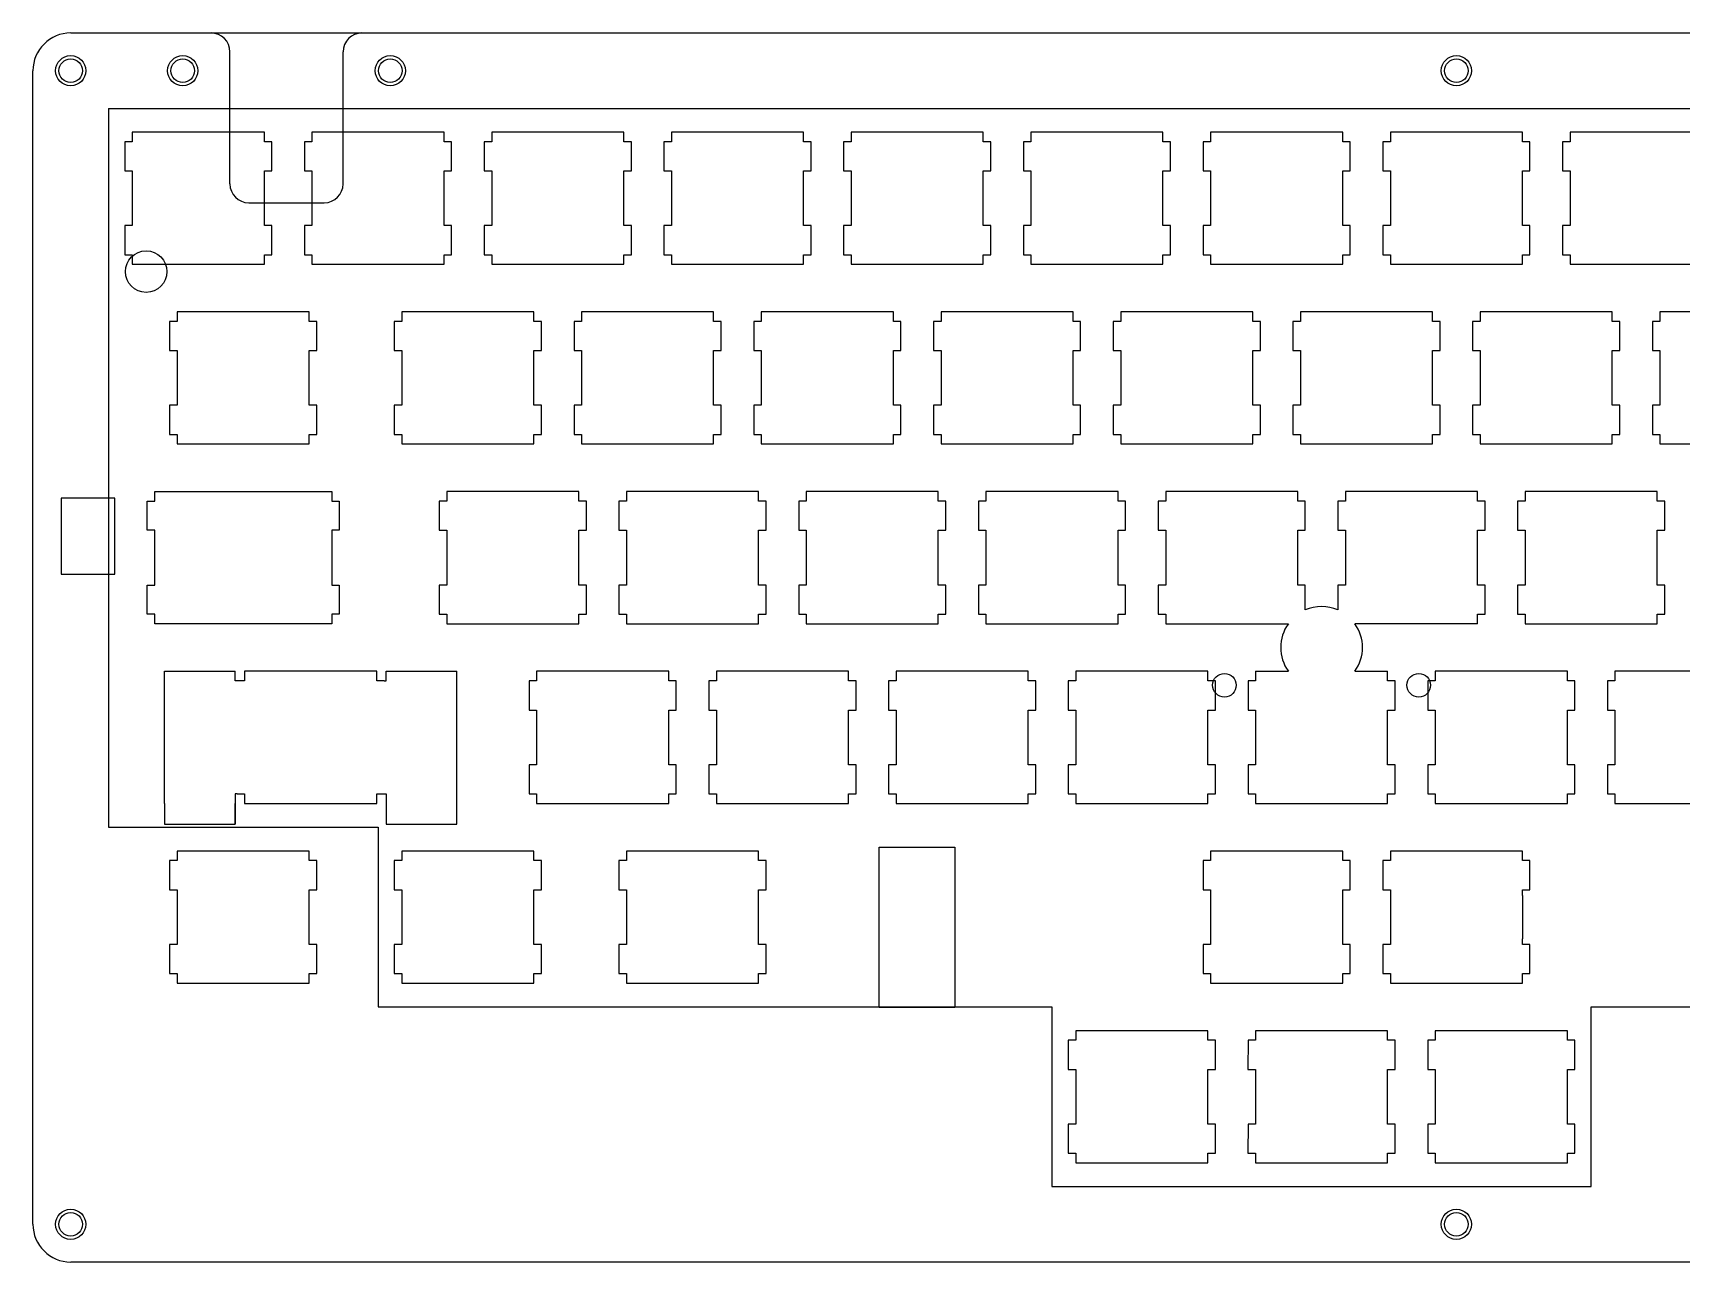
# Model space of a CAD drawing. Header units: millimetres. Extents: x 0 to 350, y 0 to 130.
# Drawn here: x 0 to 174.7, y 0 to 130.3 of the extents above; entities that cross this region are included whole.
import ezdxf

# ---------------------------------------------------------------- set-up
doc = ezdxf.new("R2010")
doc.units = ezdxf.units.MM
for name, color, linetype, lineweight, true_color in [('BOLT_HOLES', 7, 'Continuous', 25, 0xffffff), ('BOLT_HOLES__OPEN_LAYER', 7, 'Continuous', 25, 0xffffff), ('BORDER', 7, 'Continuous', 25, 0xffffff), ('BOTTOM_LAYER__USBCUTOUT', 7, 'Continuous', 25, 0xffffff), ('BOTTOM_LAYER_FEET', 7, 'Continuous', 25, 0xffffff), ('BOTTOM_LAYER_TP_HOLES', 7, 'Continuous', 25, 0xffffff), ('CAPSLOCK_LED', 6, 'Continuous', 25, 0xff00ff), ('CLOSED', 7, 'Continuous', 25, 0xffffff), ('HOLES', 7, 'Continuous', 25, 0xffffff), ('HOLES__OPEN_LAYER', 7, 'Continuous', 25, 0xffffff), ('MOUSE_BUTTONS__1U', 5, 'Continuous', 25, 0x0000ff), ('SWITCH__BASE', 5, 'Continuous', 25, 0x0000ff), ('SWITCH__BOTTOM_ROW__6U__PCB', 5, 'Continuous', 25, 0x0000ff), ('SWITCH__LSHIFT__ANSI__PCB', 5, 'Continuous', 25, 0x0000ff), ('TOP_PLATE__BASE', 1, 'Continuous', 25, 0xff0000), ('TOP_PLATE__HHKB 6U', 1, 'Continuous', 25, 0xff0000), ('TOP_PLATE__MB__1U', 1, 'Continuous', 25, 0xff0000), ('USB_CUTOUT', 7, 'Continuous', 25, 0xffffff)]:
    doc.layers.add(name, color=color, linetype=linetype, lineweight=lineweight, true_color=true_color)

msp = doc.modelspace()

# ---------------------------------------------------------------- linework, layer by layer
at = {"layer": 'BOLT_HOLES'}
for centre, radius in [((4, 126.302), 1.25), ((15.875, 126.302), 1.6), ((37.875, 126.302), 1.6), ((150.8763, 126.302), 1.25), ((4, 4), 1.25), ((150.8749, 4), 1.25)]:
    msp.add_circle(centre, radius, dxfattribs=at)
at = {"layer": 'BOLT_HOLES__OPEN_LAYER'}
for centre in [(15.875, 126.302), (37.875, 126.302)]:
    msp.add_circle(centre, 1.25, dxfattribs=at)
at = {"layer": 'BORDER'}
for p, q in [((4, 130.302), (18.875, 130.302)), ((34.875, 130.302), (297.7516, 130.302)), ((0, 4), (0, 126.302)), ((297.7516, 0), (4, 0))]:
    msp.add_line(p, q, dxfattribs=at)
for centre, start, end in [((4, 126.302), 90, 180), ((4, 4), 180, 270)]:
    msp.add_arc(centre, 4, start, end, dxfattribs=at)
at = {"layer": 'BOTTOM_LAYER__USBCUTOUT'}
for p, q in [((20.875, 114.302), (20.875, 122.302)), ((32.875, 114.302), (32.875, 122.302)), ((22.875, 112.302), (22.875, 112.302)), ((22.875, 112.302), (30.875, 112.302))]:
    msp.add_line(p, q, dxfattribs=at)
for centre, start, end in [((22.875, 114.302), 180, 270), ((30.875, 114.302), 270, 0)]:
    msp.add_arc(centre, 2, start, end, dxfattribs=at)
at = {"layer": 'BOTTOM_LAYER_FEET'}
msp.add_circle((12, 105), 2.2, dxfattribs=at)
at = {"layer": 'BOTTOM_LAYER_TP_HOLES'}
for centre in [(126.2883, 61.15105), (146.8883, 61.15105)]:
    msp.add_circle(centre, 1.25, dxfattribs=at)
at = {"layer": 'CAPSLOCK_LED'}
msp.add_lwpolyline([(8.67982, 80.98615), (2.98249, 80.98615), (2.98249, 72.91813), (8.67982, 72.91813)], close=True, dxfattribs=at)
at = {"layer": 'CLOSED'}
msp.add_line((18.875, 130.302), (34.875, 130.302), dxfattribs=at)
at = {"layer": 'HOLES'}
for centre in [(4, 126.302), (150.8763, 126.302), (4, 4), (150.8749, 4)]:
    msp.add_circle(centre, 1.6, dxfattribs=at)
at = {"layer": 'HOLES__OPEN_LAYER'}
for centre in [(15.875, 126.302), (37.875, 126.302)]:
    msp.add_circle(centre, 1.6, dxfattribs=at)
at = {"layer": 'MOUSE_BUTTONS__1U'}
for p, q in [((124.5378, 24.5272), (110.53826, 24.5258)), ((110.53826, 24.5258), (110.53826, 23.5267)), ((124.5378, 23.5267), (124.5378, 24.5272)), ((143.5876, 24.5258), (129.5883, 24.5272)), ((129.5883, 24.5258), (129.5883, 23.5267)), ((143.5876, 23.5267), (143.5876, 24.5258)), ((148.6383, 24.5258), (148.6383, 23.5267)), ((162.6383, 24.5258), (148.6383, 24.5258)), ((162.6383, 23.5267), (162.6383, 24.5258)), ((109.7383, 23.5267), (109.73763, 20.4275)), ((110.53826, 23.5267), (109.7383, 23.5267)), ((125.3383, 23.5267), (124.5378, 23.5267)), ((125.3383, 20.4275), (125.3383, 23.5267)), ((128.7883, 23.5267), (128.7876, 20.4275)), ((129.5883, 23.5267), (128.7883, 23.5267)), ((144.3884, 23.5267), (143.5876, 23.5267)), ((144.3883, 20.4275), (144.3884, 23.5267)), ((147.8383, 23.5267), (147.8375, 20.4275)), ((148.6383, 23.5267), (147.8383, 23.5267)), ((163.4384, 23.5267), (162.6383, 23.5267)), ((163.4383, 20.4248), (163.4384, 23.5267)), ((109.73763, 20.4275), (110.53826, 20.4248)), ((110.53826, 20.4248), (110.5383, 14.6287)), ((124.5378, 14.6287), (124.5378, 20.4275)), ((124.5378, 20.4275), (125.3383, 20.4275)), ((128.7876, 20.4275), (129.5883, 20.4275)), ((129.5883, 20.4275), (129.5883, 14.6246)), ((143.5883, 14.6246), (143.5876, 20.4275)), ((143.5876, 20.4275), (144.3883, 20.4275)), ((147.8375, 20.4275), (148.6383, 20.4275)), ((148.6383, 20.4275), (148.6383, 14.6287)), ((162.6383, 14.6287), (162.6383, 20.4248)), ((162.6383, 20.4248), (163.4383, 20.4248)), ((110.5383, 14.6287), (109.7383, 14.6246)), ((109.7383, 14.6246), (109.7383, 11.5268)), ((125.3384, 14.6287), (124.5378, 14.6287)), ((125.3383, 11.5281), (125.3384, 14.6287)), ((128.7883, 14.6246), (128.7876, 11.52814)), ((129.5883, 14.6246), (128.7883, 14.6246)), ((144.3884, 14.62871), (143.5883, 14.6246)), ((144.3883, 11.5268), (144.3884, 14.62871)), ((148.6383, 14.6287), (147.8383, 14.6246)), ((147.8383, 14.6246), (147.8383, 11.5268)), ((163.4384, 14.6287), (162.6383, 14.6287)), ((163.4383, 11.5268), (163.4384, 14.6287)), ((109.7383, 11.5268), (110.53826, 11.5268)), ((110.53826, 11.5268), (110.53826, 10.5291)), ((110.53826, 10.5291), (124.5378, 10.5291)), ((124.5378, 10.5291), (124.5383, 11.5268)), ((124.5383, 11.5268), (125.3383, 11.5281)), ((128.7876, 11.52814), (129.5883, 11.5268)), ((129.5883, 11.5268), (129.5883, 10.5291)), ((129.5883, 10.5291), (143.5883, 10.5263)), ((143.5883, 10.5263), (143.5883, 11.5268)), ((143.5883, 11.5268), (144.3883, 11.5268)), ((147.8383, 11.5268), (148.6383, 11.5281)), ((148.6383, 11.5281), (148.6383, 10.5291)), ((148.6383, 10.5291), (162.6383, 10.52906)), ((162.6383, 10.52906), (162.6383, 11.5268)), ((162.6383, 11.5268), (163.4383, 11.5268))]:
    msp.add_line(p, q, dxfattribs=at)
at = {"layer": 'SWITCH__BASE'}
for p, q in [((10.5259, 119.776), (10.5259, 118.775)), ((24.5254, 119.776), (10.5259, 119.776)), ((24.5254, 118.775), (24.5254, 119.776)), ((29.5759, 119.776), (29.5759, 118.775)), ((43.5754, 119.776), (29.5759, 119.776)), ((43.5754, 118.775), (43.5754, 119.776)), ((48.6258, 119.776), (48.6258, 118.775)), ((62.6254, 119.776), (48.6258, 119.776)), ((62.6254, 118.775), (62.6254, 119.776)), ((67.6758, 119.776), (67.6758, 118.775)), ((81.6754, 119.776), (67.6758, 119.776)), ((81.6754, 118.775), (81.6754, 119.776)), ((86.7258, 119.776), (86.7258, 118.775)), ((100.7253, 119.776), (86.7258, 119.776)), ((100.7253, 118.775), (100.7253, 119.776)), ((105.7743, 119.776), (105.7743, 118.775)), ((119.7753, 119.776), (105.7743, 119.776)), ((119.7753, 118.775), (119.7753, 119.776)), ((124.8253, 119.776), (124.8253, 118.775)), ((138.8253, 119.776), (124.8253, 119.776)), ((138.8253, 118.775), (138.8253, 119.776)), ((143.8753, 119.776), (143.8753, 118.775)), ((157.8753, 119.776), (143.8753, 119.776)), ((157.8753, 118.775), (157.8753, 119.776)), ((162.9253, 119.776), (162.9253, 118.775)), ((176.9253, 119.776), (162.9253, 119.776)), ((10.5259, 118.775), (9.7253, 118.775)), ((9.7253, 118.775), (9.7253, 115.675)), ((25.3247, 118.775), (24.5254, 118.775)), ((25.3247, 115.675), (25.3247, 118.775)), ((29.5759, 118.775), (28.7767, 118.775)), ((28.7767, 118.775), (28.7767, 115.675)), ((44.3762, 118.775), (43.5754, 118.775)), ((44.3762, 115.675), (44.3762, 118.775)), ((48.6258, 118.775), (47.8267, 118.775)), ((47.8267, 118.775), (47.8267, 115.675)), ((63.4262, 118.775), (62.6254, 118.775)), ((63.4262, 115.675), (63.4262, 118.775)), ((67.6758, 118.775), (66.8767, 118.775)), ((66.8767, 118.775), (66.8767, 115.675)), ((82.4762, 118.775), (81.6754, 118.775)), ((82.4762, 115.675), (82.4762, 118.775)), ((86.7258, 118.775), (85.9267, 118.775)), ((85.9267, 118.775), (85.9267, 115.675)), ((101.5243, 118.775), (100.7253, 118.775)), ((101.5243, 115.675), (101.5243, 118.775)), ((105.7743, 118.775), (104.9763, 118.775)), ((104.9763, 118.775), (104.9763, 115.675)), ((120.5743, 118.775), (119.7753, 118.775)), ((120.5743, 115.675), (120.5743, 118.775)), ((124.8253, 118.775), (124.0253, 118.775)), ((124.0253, 118.775), (124.0253, 115.675)), ((139.6263, 118.775), (138.8253, 118.775)), ((139.6263, 115.675), (139.6263, 118.775)), ((143.8753, 118.775), (143.0763, 118.775)), ((143.0763, 118.775), (143.0763, 115.675)), ((158.6763, 118.775), (157.8753, 118.775)), ((158.6763, 115.675), (158.6763, 118.775)), ((162.9253, 118.775), (162.1263, 118.775)), ((162.1263, 118.775), (162.1263, 115.675)), ((9.7253, 115.675), (10.5259, 115.675)), ((10.5259, 115.675), (10.5259, 109.875)), ((24.5254, 109.875), (24.5254, 115.675)), ((24.5254, 115.675), (25.3247, 115.675)), ((28.7767, 115.675), (29.5759, 115.675)), ((29.5759, 115.675), (29.5759, 109.875)), ((43.5754, 109.875), (43.5754, 115.675)), ((43.5754, 115.675), (44.3762, 115.675)), ((47.8267, 115.675), (48.6258, 115.675)), ((48.6258, 115.675), (48.6258, 109.875)), ((62.6254, 109.875), (62.6254, 115.675)), ((62.6254, 115.675), (63.4262, 115.675)), ((66.8767, 115.675), (67.6758, 115.675)), ((67.6758, 115.675), (67.6758, 109.875)), ((81.6754, 109.875), (81.6754, 115.675)), ((81.6754, 115.675), (82.4762, 115.675)), ((85.9267, 115.675), (86.7258, 115.675)), ((86.7258, 115.675), (86.7258, 109.875)), ((100.7253, 109.875), (100.7253, 115.675)), ((100.7253, 115.675), (101.5243, 115.675)), ((104.9763, 115.675), (105.7743, 115.675)), ((105.7743, 115.675), (105.7743, 109.875)), ((119.7753, 109.875), (119.7753, 115.675)), ((119.7753, 115.675), (120.5743, 115.675)), ((124.0253, 115.675), (124.8253, 115.675)), ((124.8253, 115.675), (124.8253, 109.875)), ((138.8253, 109.875), (138.8253, 115.675)), ((138.8253, 115.675), (139.6263, 115.675)), ((143.0763, 115.675), (143.8753, 115.675)), ((143.8753, 115.675), (143.8753, 109.875)), ((157.8753, 109.875), (157.8753, 115.675)), ((157.8753, 115.675), (158.6763, 115.675)), ((162.1263, 115.675), (162.9253, 115.675)), ((162.9253, 115.675), (162.9253, 109.875)), ((10.5259, 109.875), (9.7253, 109.875)), ((9.7253, 109.875), (9.7253, 106.775)), ((25.3247, 109.875), (24.5254, 109.875)), ((25.3247, 106.775), (25.3247, 109.875)), ((29.5759, 109.875), (28.7767, 109.875)), ((28.7767, 109.875), (28.7767, 106.775)), ((44.3762, 109.875), (43.5754, 109.875)), ((44.3762, 106.775), (44.3762, 109.875)), ((48.6258, 109.875), (47.8267, 109.875)), ((47.8267, 109.875), (47.8267, 106.775)), ((63.4262, 109.875), (62.6254, 109.875)), ((63.4262, 106.775), (63.4262, 109.875)), ((67.6758, 109.875), (66.8767, 109.875)), ((66.8767, 109.875), (66.8767, 106.775)), ((82.4762, 109.875), (81.6754, 109.875)), ((82.4762, 106.775), (82.4762, 109.875)), ((86.7258, 109.875), (85.9267, 109.875)), ((85.9267, 109.875), (85.9267, 106.775)), ((101.5243, 109.875), (100.7253, 109.875)), ((101.5243, 106.775), (101.5243, 109.875)), ((105.7743, 109.875), (104.9763, 109.875)), ((104.9763, 109.875), (104.9763, 106.775)), ((120.5743, 109.875), (119.7753, 109.875)), ((120.5743, 106.775), (120.5743, 109.875)), ((124.8253, 109.875), (124.0253, 109.875)), ((124.0253, 109.875), (124.0253, 106.775)), ((139.6263, 109.875), (138.8253, 109.875)), ((139.6263, 106.775), (139.6263, 109.875)), ((143.8753, 109.875), (143.0763, 109.875)), ((143.0763, 109.875), (143.0763, 106.775)), ((158.6763, 109.875), (157.8753, 109.875)), ((158.6763, 106.775), (158.6763, 109.875)), ((162.9253, 109.875), (162.1263, 109.875)), ((162.1263, 109.875), (162.1263, 106.775)), ((9.7253, 106.775), (10.5259, 106.775)), ((10.5259, 106.775), (10.5259, 105.776)), ((24.5254, 105.776), (24.5254, 106.775)), ((24.5254, 106.775), (25.3247, 106.775)), ((28.7767, 106.775), (29.5759, 106.775)), ((29.5759, 106.775), (29.5759, 105.776)), ((43.5754, 105.776), (43.5754, 106.775)), ((43.5754, 106.775), (44.3762, 106.775)), ((47.8267, 106.775), (48.6258, 106.775)), ((48.6258, 106.775), (48.6258, 105.776)), ((62.6254, 105.776), (62.6254, 106.775)), ((62.6254, 106.775), (63.4262, 106.775)), ((66.8767, 106.775), (67.6758, 106.775)), ((67.6758, 106.775), (67.6758, 105.776)), ((81.6754, 105.776), (81.6754, 106.775)), ((81.6754, 106.775), (82.4762, 106.775)), ((85.9267, 106.775), (86.7258, 106.775)), ((86.7258, 106.775), (86.7258, 105.776)), ((100.7253, 105.776), (100.7253, 106.775)), ((100.7253, 106.775), (101.5243, 106.775)), ((104.9763, 106.775), (105.7743, 106.775)), ((105.7743, 106.775), (105.7743, 105.776)), ((119.7753, 105.776), (119.7753, 106.775)), ((119.7753, 106.775), (120.5743, 106.775)), ((124.0253, 106.775), (124.8253, 106.775)), ((124.8253, 106.775), (124.8253, 105.776)), ((138.8253, 105.776), (138.8253, 106.775)), ((138.8253, 106.775), (139.6263, 106.775)), ((143.0763, 106.775), (143.8753, 106.775)), ((143.8753, 106.775), (143.8753, 105.776)), ((157.8753, 105.776), (157.8753, 106.775)), ((157.8753, 106.775), (158.6763, 106.775)), ((162.1263, 106.775), (162.9253, 106.775)), ((162.9253, 106.775), (162.9253, 105.776)), ((10.5259, 105.776), (24.5254, 105.776)), ((29.5759, 105.776), (43.5754, 105.776)), ((48.6258, 105.776), (62.6254, 105.776)), ((67.6758, 105.776), (81.6754, 105.776)), ((86.7258, 105.776), (100.7253, 105.776)), ((105.7743, 105.776), (119.7753, 105.776)), ((124.8253, 105.776), (138.8253, 105.776)), ((143.8753, 105.776), (157.8753, 105.776)), ((162.9253, 105.776), (176.9253, 105.776)), ((15.2884, 99.725), (14.4878, 99.725)), ((14.4878, 99.725), (14.4878, 96.625)), ((15.2884, 100.726), (15.2884, 99.725)), ((29.2879, 100.726), (15.2884, 100.726)), ((29.2879, 99.725), (29.2879, 100.726)), ((30.0885, 99.725), (29.2879, 99.725)), ((30.0885, 96.625), (30.0885, 99.725)), ((39.1008, 99.725), (38.3017, 99.725)), ((38.3017, 99.725), (38.3017, 96.625)), ((39.1008, 100.726), (39.1008, 99.725)), ((53.1004, 100.726), (39.1008, 100.726)), ((53.1004, 99.725), (53.1004, 100.726)), ((53.9012, 99.725), (53.1004, 99.725)), ((53.9012, 96.625), (53.9012, 99.725)), ((58.1508, 99.725), (57.3517, 99.725)), ((57.3517, 99.725), (57.3517, 96.625)), ((58.1508, 100.726), (58.1508, 99.725)), ((72.1504, 100.726), (58.1508, 100.726)), ((72.1504, 99.725), (72.1504, 100.726)), ((72.9512, 99.725), (72.1504, 99.725)), ((72.9512, 96.625), (72.9512, 99.725)), ((77.2008, 99.725), (76.4017, 99.725)), ((76.4017, 99.725), (76.4017, 96.625)), ((77.2008, 100.726), (77.2008, 99.725)), ((91.2004, 100.726), (77.2008, 100.726)), ((91.2004, 99.725), (91.2004, 100.726)), ((92.0012, 99.725), (91.2004, 99.725)), ((92.0012, 96.625), (92.0012, 99.725)), ((96.2503, 99.725), (95.4517, 99.725)), ((95.4517, 99.725), (95.4517, 96.625)), ((96.2503, 100.726), (96.2503, 99.725)), ((110.2503, 100.726), (96.2503, 100.726)), ((110.2503, 99.725), (110.2503, 100.726)), ((111.0513, 99.725), (110.2503, 99.725)), ((111.0513, 96.625), (111.0513, 99.725)), ((115.3003, 99.725), (114.5013, 99.725)), ((114.5013, 99.725), (114.5013, 96.625)), ((115.3003, 100.726), (115.3003, 99.725)), ((129.3003, 100.726), (115.3003, 100.726)), ((129.3003, 99.725), (129.3003, 100.726)), ((130.1013, 99.725), (129.3003, 99.725)), ((130.1013, 96.625), (130.1013, 99.725)), ((134.3503, 99.725), (133.5513, 99.725)), ((133.5513, 99.725), (133.5513, 96.625)), ((134.3503, 100.726), (134.3503, 99.725)), ((148.3503, 100.726), (134.3503, 100.726)), ((148.3503, 99.725), (148.3503, 100.726)), ((149.1513, 99.725), (148.3503, 99.725)), ((149.1513, 96.625), (149.1513, 99.725)), ((153.4003, 99.725), (152.6013, 99.725)), ((152.6013, 99.725), (152.6013, 96.625)), ((153.4003, 100.726), (153.4003, 99.725)), ((167.4003, 100.726), (153.4003, 100.726)), ((167.4003, 99.725), (167.4003, 100.726)), ((168.2013, 99.725), (167.4003, 99.725)), ((168.2013, 96.625), (168.2013, 99.725)), ((172.4503, 99.725), (171.6513, 99.725)), ((171.6513, 99.725), (171.6513, 96.625)), ((172.4503, 100.726), (172.4503, 99.725)), ((186.4503, 100.726), (172.4503, 100.726)), ((14.4878, 96.625), (15.2884, 96.625)), ((15.2884, 96.625), (15.2884, 90.8246)), ((29.2879, 90.8246), (29.2879, 96.625)), ((29.2879, 96.625), (30.0885, 96.625)), ((38.3017, 96.625), (39.1008, 96.625)), ((39.1008, 96.625), (39.1008, 90.8246)), ((53.1004, 90.8246), (53.1004, 96.625)), ((53.1004, 96.625), (53.9012, 96.625)), ((57.3517, 96.625), (58.1508, 96.625)), ((58.1508, 96.625), (58.1508, 90.8246)), ((72.1504, 90.8246), (72.1504, 96.625)), ((72.1504, 96.625), (72.9512, 96.625)), ((76.4017, 96.625), (77.2008, 96.625)), ((77.2008, 96.625), (77.2008, 90.8246)), ((91.2004, 90.8246), (91.2004, 96.625)), ((91.2004, 96.625), (92.0012, 96.625)), ((95.4517, 96.625), (96.2503, 96.625)), ((96.2503, 96.625), (96.2503, 90.8246)), ((110.2503, 90.8246), (110.2503, 96.625)), ((110.2503, 96.625), (111.0513, 96.625)), ((114.5013, 96.625), (115.3003, 96.625)), ((115.3003, 96.625), (115.3003, 90.8246)), ((129.3003, 90.8246), (129.3003, 96.625)), ((129.3003, 96.625), (130.1013, 96.625)), ((133.5513, 96.625), (134.3503, 96.625)), ((134.3503, 96.625), (134.3503, 90.8246)), ((148.3503, 90.8246), (148.3503, 96.625)), ((148.3503, 96.625), (149.1513, 96.625)), ((152.6013, 96.625), (153.4003, 96.625)), ((153.4003, 96.625), (153.4003, 90.8246)), ((167.4003, 90.8246), (167.4003, 96.625)), ((167.4003, 96.625), (168.2013, 96.625)), ((171.6513, 96.625), (172.4503, 96.625)), ((172.4503, 96.625), (172.4503, 90.8246)), ((15.2884, 90.8246), (14.4878, 90.8246)), ((14.4878, 90.8246), (14.4878, 87.7255)), ((30.0885, 90.8246), (29.2879, 90.8246)), ((30.0885, 87.7255), (30.0885, 90.8246)), ((39.1008, 90.8246), (38.3017, 90.8246)), ((38.3017, 90.8246), (38.3017, 87.7255)), ((53.9012, 90.8246), (53.1004, 90.8246)), ((53.9012, 87.7255), (53.9012, 90.8246)), ((58.1508, 90.8246), (57.3517, 90.8246)), ((57.3517, 90.8246), (57.3517, 87.7255)), ((72.9512, 90.8246), (72.1504, 90.8246)), ((72.9512, 87.7255), (72.9512, 90.8246)), ((77.2008, 90.8246), (76.4017, 90.8246)), ((76.4017, 90.8246), (76.4017, 87.7255)), ((92.0012, 90.8246), (91.2004, 90.8246)), ((92.0012, 87.7255), (92.0012, 90.8246)), ((96.2503, 90.8246), (95.4517, 90.8246)), ((95.4517, 90.8246), (95.4517, 87.7255)), ((111.0513, 90.8246), (110.2503, 90.8246)), ((111.0513, 87.7255), (111.0513, 90.8246)), ((115.3003, 90.8246), (114.5013, 90.8246)), ((114.5013, 90.8246), (114.5013, 87.7255)), ((130.1013, 90.8246), (129.3003, 90.8246)), ((130.1013, 87.7255), (130.1013, 90.8246)), ((134.3503, 90.8246), (133.5513, 90.8246)), ((133.5513, 90.8246), (133.5513, 87.7255)), ((149.1513, 90.8246), (148.3503, 90.8246)), ((149.1513, 87.7255), (149.1513, 90.8246)), ((153.4003, 90.8246), (152.6013, 90.8246)), ((152.6013, 90.8246), (152.6013, 87.7255)), ((168.2013, 90.8246), (167.4003, 90.8246)), ((168.2013, 87.7255), (168.2013, 90.8246)), ((172.4503, 90.8246), (171.6513, 90.8246)), ((171.6513, 90.8246), (171.6513, 87.7255)), ((14.4878, 87.7255), (15.2884, 87.7255)), ((15.2884, 87.7255), (15.2884, 86.7264)), ((29.2879, 86.7264), (29.2879, 87.7255)), ((29.2879, 87.7255), (30.0885, 87.7255)), ((38.3017, 87.7255), (39.1008, 87.7255)), ((39.1008, 87.7255), (39.1008, 86.7264)), ((53.1004, 86.7264), (53.1004, 87.7255)), ((53.1004, 87.7255), (53.9012, 87.7255)), ((57.3517, 87.7255), (58.1508, 87.7255)), ((58.1508, 87.7255), (58.1508, 86.7264)), ((72.1504, 86.7264), (72.1504, 87.7255)), ((72.1504, 87.7255), (72.9512, 87.7255)), ((76.4017, 87.7255), (77.2008, 87.7255)), ((77.2008, 87.7255), (77.2008, 86.7264)), ((91.2004, 86.7264), (91.2004, 87.7255)), ((91.2004, 87.7255), (92.0012, 87.7255)), ((95.4517, 87.7255), (96.2503, 87.7255)), ((96.2503, 87.7255), (96.2503, 86.7264)), ((110.2503, 86.7264), (110.2503, 87.7255)), ((110.2503, 87.7255), (111.0513, 87.7255)), ((114.5013, 87.7255), (115.3003, 87.7255)), ((115.3003, 87.7255), (115.3003, 86.7264)), ((129.3003, 86.7264), (129.3003, 87.7255)), ((129.3003, 87.7255), (130.1013, 87.7255)), ((133.5513, 87.7255), (134.3503, 87.7255)), ((134.3503, 87.7255), (134.3503, 86.7264)), ((148.3503, 86.7264), (148.3503, 87.7255)), ((148.3503, 87.7255), (149.1513, 87.7255)), ((152.6013, 87.7255), (153.4003, 87.7255)), ((153.4003, 87.7255), (153.4003, 86.7264)), ((167.4003, 86.7264), (167.4003, 87.7255)), ((167.4003, 87.7255), (168.2013, 87.7255)), ((171.6513, 87.7255), (172.4503, 87.7255)), ((172.4503, 87.7255), (172.4503, 86.7264)), ((15.2884, 86.7264), (29.2879, 86.7264)), ((39.1008, 86.7264), (53.1004, 86.7264)), ((58.1508, 86.7264), (72.1504, 86.7264)), ((77.2008, 86.7264), (91.2004, 86.7264)), ((96.2503, 86.7264), (110.2503, 86.7264)), ((115.3003, 86.7264), (129.3003, 86.7264)), ((134.3503, 86.7264), (148.3503, 86.7264)), ((153.4003, 86.7264), (167.4003, 86.7264)), ((172.4503, 86.7264), (186.4503, 86.7264)), ((12.1079, 77.5745), (12.1079, 80.6736)), ((12.1079, 80.6736), (12.90853, 80.6736)), ((12.90853, 81.6741), (31.6691, 81.6757)), ((12.90853, 80.6736), (12.90853, 81.6741)), ((31.6691, 81.6757), (31.6691, 80.6752)), ((31.6691, 80.6752), (32.4685, 80.6752)), ((32.4685, 80.6752), (32.4685, 77.5747)), ((43.8633, 80.6752), (43.0628, 80.6752)), ((43.0628, 80.6752), (43.0628, 77.5747)), ((43.8633, 81.6757), (43.8633, 80.6752)), ((57.8629, 81.6757), (43.8633, 81.6757)), ((57.8629, 80.6752), (57.8629, 81.6757)), ((58.6637, 80.6752), (57.8629, 80.6752)), ((58.6637, 77.5747), (58.6637, 80.6752)), ((62.9133, 80.6752), (62.1128, 80.6752)), ((62.1128, 80.6752), (62.1128, 77.5747)), ((62.9133, 81.6757), (62.9133, 80.6752)), ((76.9129, 81.6757), (62.9133, 81.6757)), ((76.9129, 80.6752), (76.9129, 81.6757)), ((77.7137, 80.6752), (76.9129, 80.6752)), ((77.7137, 77.5747), (77.7137, 80.6752)), ((81.9633, 80.6752), (81.1628, 80.6752)), ((81.1628, 80.6752), (81.1628, 77.5747)), ((81.9633, 81.6757), (81.9633, 80.6752)), ((95.9633, 81.6757), (81.9633, 81.6757)), ((95.9633, 80.6752), (95.9633, 81.6757)), ((96.7633, 80.6752), (95.9633, 80.6752)), ((96.7633, 77.5747), (96.7633, 80.6752)), ((101.0133, 80.6752), (100.2133, 80.6752)), ((100.2133, 80.6752), (100.2133, 77.5747)), ((101.0133, 81.6757), (101.0133, 80.6752)), ((115.0133, 81.6757), (101.0133, 81.6757)), ((115.0133, 80.6752), (115.0133, 81.6757)), ((115.8133, 80.6752), (115.0133, 80.6752)), ((115.8133, 77.5747), (115.8133, 80.6752)), ((120.0633, 80.6752), (119.2633, 80.6752)), ((119.2633, 80.6752), (119.2633, 77.5747)), ((120.0633, 81.6757), (120.0633, 80.6752)), ((134.0633, 81.6757), (120.0633, 81.6757)), ((134.0633, 80.6752), (134.0633, 81.6757)), ((134.8633, 80.6752), (134.0633, 80.6752)), ((134.8633, 77.5747), (134.8633, 80.6752)), ((139.1133, 80.6752), (138.3133, 80.6752)), ((138.3133, 80.6752), (138.3133, 77.5747)), ((139.1133, 81.6757), (139.1133, 80.6752)), ((153.1133, 81.6757), (139.1133, 81.6757)), ((153.1133, 80.6752), (153.1133, 81.6757)), ((153.9133, 80.6752), (153.1133, 80.6752)), ((153.9133, 77.5747), (153.9133, 80.6752)), ((158.1633, 80.6752), (157.3633, 80.6752)), ((157.3633, 80.6752), (157.3633, 77.5747)), ((158.1633, 81.6757), (158.1633, 80.6752)), ((172.1633, 81.6757), (158.1633, 81.6757)), ((172.1633, 80.6752), (172.1633, 81.6757)), ((172.9633, 80.6752), (172.1633, 80.6752)), ((172.9633, 77.5747), (172.9633, 80.6752)), ((12.90853, 77.5745), (12.1079, 77.5745)), ((12.90853, 71.7744), (12.90853, 77.5745)), ((32.4685, 77.5747), (31.6691, 77.5747)), ((31.6691, 77.5747), (31.6691, 71.7746)), ((43.0628, 77.5747), (43.8633, 77.5747)), ((43.8633, 77.5747), (43.8633, 71.7746)), ((57.8629, 71.7746), (57.8629, 77.5747)), ((57.8629, 77.5747), (58.6637, 77.5747)), ((62.1128, 77.5747), (62.9133, 77.5747)), ((62.9133, 77.5747), (62.9133, 71.7746)), ((76.9129, 71.7746), (76.9129, 77.5747)), ((76.9129, 77.5747), (77.7137, 77.5747)), ((81.1628, 77.5747), (81.9633, 77.5747)), ((81.9633, 77.5747), (81.9633, 71.7746)), ((95.9633, 71.7746), (95.9633, 77.5747)), ((95.9633, 77.5747), (96.7633, 77.5747)), ((100.2133, 77.5747), (101.0133, 77.5747)), ((101.0133, 77.5747), (101.0133, 71.7746)), ((115.0133, 71.7746), (115.0133, 77.5747)), ((115.0133, 77.5747), (115.8133, 77.5747)), ((119.2633, 77.5747), (120.0633, 77.5747)), ((120.0633, 77.5747), (120.0633, 71.7746)), ((134.0633, 71.7746), (134.0633, 77.5747)), ((134.0633, 77.5747), (134.8633, 77.5747)), ((138.3133, 77.5747), (139.1133, 77.5747)), ((139.1133, 77.5747), (139.1133, 71.7746)), ((153.1133, 71.7746), (153.1133, 77.5747)), ((153.1133, 77.5747), (153.9133, 77.5747)), ((157.3633, 77.5747), (158.1633, 77.5747)), ((158.1633, 77.5747), (158.1633, 71.7746)), ((172.1633, 71.7746), (172.1633, 77.5747)), ((172.1633, 77.5747), (172.9633, 77.5747)), ((12.1079, 68.6739), (12.1079, 71.7744)), ((12.1079, 71.7744), (12.90853, 71.7744)), ((31.6691, 71.7746), (32.4685, 71.7746)), ((32.4685, 71.7746), (32.4685, 68.6755)), ((43.8633, 71.7746), (43.0628, 71.7746)), ((43.0628, 71.7746), (43.0628, 68.6755)), ((58.6637, 71.7746), (57.8629, 71.7746)), ((58.6637, 68.6755), (58.6637, 71.7746)), ((62.9133, 71.7746), (62.1128, 71.7746)), ((62.1128, 71.7746), (62.1128, 68.6755)), ((77.7137, 71.7746), (76.9129, 71.7746)), ((77.7137, 68.6755), (77.7137, 71.7746)), ((81.9633, 71.7746), (81.1628, 71.7746)), ((81.1628, 71.7746), (81.1628, 68.6755)), ((96.7633, 71.7746), (95.9633, 71.7746)), ((96.7633, 68.6755), (96.7633, 71.7746)), ((101.0133, 71.7746), (100.2133, 71.7746)), ((100.2133, 71.7746), (100.2133, 68.6755)), ((115.8133, 71.7746), (115.0133, 71.7746)), ((115.8133, 68.6755), (115.8133, 71.7746)), ((120.0633, 71.7746), (119.2633, 71.7746)), ((119.2633, 71.7746), (119.2633, 68.6755)), ((134.8633, 71.7746), (134.0633, 71.7746)), ((134.8633, 69.12871), (134.8633, 71.7746)), ((139.1133, 71.7746), (138.3133, 71.7746)), ((138.3133, 71.7746), (138.3133, 69.12871)), ((153.9133, 71.7746), (153.1133, 71.7746)), ((153.9133, 68.6755), (153.9133, 71.7746)), ((158.1633, 71.7746), (157.3633, 71.7746)), ((157.3633, 71.7746), (157.3633, 68.6755)), ((172.9633, 71.7746), (172.1633, 71.7746)), ((172.9633, 68.6755), (172.9633, 71.7746)), ((12.90853, 68.6739), (12.1079, 68.6739)), ((12.90853, 67.6748), (12.90853, 68.6739)), ((32.4685, 68.6755), (31.6691, 68.6755)), ((31.6691, 68.6755), (31.6691, 67.6764)), ((43.0628, 68.6755), (43.8633, 68.6755)), ((43.8633, 68.6755), (43.8633, 67.6764)), ((57.8629, 67.6764), (57.8629, 68.6755)), ((57.8629, 68.6755), (58.6637, 68.6755)), ((62.1128, 68.6755), (62.9133, 68.6755)), ((62.9133, 68.6755), (62.9133, 67.6764)), ((76.9129, 67.6764), (76.9129, 68.6755)), ((76.9129, 68.6755), (77.7137, 68.6755)), ((81.1628, 68.6755), (81.9633, 68.6755)), ((81.9633, 68.6755), (81.9633, 67.6764)), ((95.9633, 67.6764), (95.9633, 68.6755)), ((95.9633, 68.6755), (96.7633, 68.6755)), ((100.2133, 68.6755), (101.0133, 68.6755)), ((101.0133, 68.6755), (101.0133, 67.6764)), ((115.0133, 67.6764), (115.0133, 68.6755)), ((115.0133, 68.6755), (115.8133, 68.6755)), ((119.2633, 68.6755), (120.0633, 68.6755)), ((120.0633, 68.6755), (120.0633, 67.6764)), ((153.1133, 67.6764), (153.1133, 68.6755)), ((153.1133, 68.6755), (153.9133, 68.6755)), ((157.3633, 68.6755), (158.1633, 68.6755)), ((158.1633, 68.6755), (158.1633, 67.6764)), ((172.1633, 67.6764), (172.1633, 68.6755)), ((172.1633, 68.6755), (172.9633, 68.6755)), ((31.6691, 67.6764), (12.90853, 67.6748)), ((43.8633, 67.6764), (57.8629, 67.6764)), ((62.9133, 67.6764), (76.9129, 67.6764)), ((81.9633, 67.6764), (95.9633, 67.6764)), ((101.0133, 67.6764), (115.0133, 67.6764)), ((120.0633, 67.6764), (133.0641, 67.6764)), ((153.1133, 67.6764), (140.1125, 67.6764)), ((158.1633, 67.6764), (172.1633, 67.6764)), ((53.3883, 61.6252), (52.5878, 61.6252)), ((52.5878, 61.6252), (52.5878, 58.5247)), ((53.3883, 62.6257), (53.3883, 61.6252)), ((67.3879, 62.6257), (53.3883, 62.6257)), ((67.3879, 61.6252), (67.3879, 62.6257)), ((68.1887, 61.6252), (67.3879, 61.6252)), ((68.1887, 58.5247), (68.1887, 61.6252)), ((72.4383, 61.6252), (71.6378, 61.6252)), ((71.6378, 61.6252), (71.6378, 58.5247)), ((72.4383, 62.6257), (72.4383, 61.6252)), ((86.4379, 62.6257), (72.4383, 62.6257)), ((86.4379, 61.6252), (86.4379, 62.6257)), ((87.2387, 61.6252), (86.4379, 61.6252)), ((87.2387, 58.5247), (87.2387, 61.6252)), ((91.4883, 61.6252), (90.6878, 61.6252)), ((90.6878, 61.6252), (90.6878, 58.5247)), ((91.4883, 62.6257), (91.4883, 61.6252)), ((105.4883, 62.6257), (91.4883, 62.6257)), ((105.4883, 61.6252), (105.4883, 62.6257)), ((106.2883, 61.6252), (105.4883, 61.6252)), ((106.2883, 58.5247), (106.2883, 61.6252)), ((110.5383, 61.6252), (109.7383, 61.6252)), ((109.7383, 61.6252), (109.7383, 58.5247)), ((110.5383, 62.6257), (110.5383, 61.6252)), ((124.5383, 62.6257), (110.5383, 62.6257)), ((124.5383, 61.6252), (124.5383, 62.6257)), ((125.3383, 61.6252), (124.5383, 61.6252)), ((125.3383, 58.5247), (125.3383, 61.6252)), ((129.5883, 61.6252), (128.7883, 61.6252)), ((128.7883, 61.6252), (128.7883, 58.5247)), ((129.5883, 62.6257), (129.5883, 61.6252)), ((129.5883, 62.6257), (133.0641, 62.6257)), ((140.1125, 62.6257), (143.5883, 62.6257)), ((143.5883, 61.6252), (143.5883, 62.6257)), ((144.3883, 61.6252), (143.5883, 61.6252)), ((144.3883, 58.5247), (144.3883, 61.6252)), ((148.6383, 61.6252), (147.8383, 61.6252)), ((147.8383, 61.6252), (147.8383, 58.5247)), ((148.6383, 62.6257), (148.6383, 61.6252)), ((162.6383, 62.6257), (148.6383, 62.6257)), ((162.6383, 61.6252), (162.6383, 62.6257)), ((163.4383, 61.6252), (162.6383, 61.6252)), ((163.4383, 58.5247), (163.4383, 61.6252)), ((167.6883, 61.6252), (166.8883, 61.6252)), ((166.8883, 61.6252), (166.8883, 58.5247)), ((167.6883, 62.6257), (167.6883, 61.6252)), ((181.6883, 62.6257), (167.6883, 62.6257)), ((52.5878, 58.5247), (53.3883, 58.5247)), ((53.3883, 58.5247), (53.3883, 52.7246)), ((67.3879, 52.7246), (67.3879, 58.5247)), ((67.3879, 58.5247), (68.1887, 58.5247)), ((71.6378, 58.5247), (72.4383, 58.5247)), ((72.4383, 58.5247), (72.4383, 52.7246)), ((86.4379, 52.7246), (86.4379, 58.5247)), ((86.4379, 58.5247), (87.2387, 58.5247)), ((90.6878, 58.5247), (91.4883, 58.5247)), ((91.4883, 58.5247), (91.4883, 52.7246)), ((105.4883, 52.7246), (105.4883, 58.5247)), ((105.4883, 58.5247), (106.2883, 58.5247)), ((109.7383, 58.5247), (110.5383, 58.5247)), ((110.5383, 58.5247), (110.5383, 52.7246)), ((124.5383, 52.7246), (124.5383, 58.5247)), ((124.5383, 58.5247), (125.3383, 58.5247)), ((128.7883, 58.5247), (129.5883, 58.5247)), ((129.5883, 58.5247), (129.5883, 52.7246)), ((143.5883, 52.7246), (143.5883, 58.5247)), ((143.5883, 58.5247), (144.3883, 58.5247)), ((147.8383, 58.5247), (148.6383, 58.5247)), ((148.6383, 58.5247), (148.6383, 52.7246)), ((162.6383, 52.7246), (162.6383, 58.5247)), ((162.6383, 58.5247), (163.4383, 58.5247)), ((166.8883, 58.5247), (167.6883, 58.5247)), ((167.6883, 58.5247), (167.6883, 52.7246)), ((53.3883, 52.7246), (52.5878, 52.7246)), ((52.5878, 52.7246), (52.5878, 49.6255)), ((68.1887, 52.7246), (67.3879, 52.7246)), ((68.1887, 49.6255), (68.1887, 52.7246)), ((72.4383, 52.7246), (71.6378, 52.7246)), ((71.6378, 52.7246), (71.6378, 49.6255)), ((87.2387, 52.7246), (86.4379, 52.7246)), ((87.2387, 49.6255), (87.2387, 52.7246)), ((91.4883, 52.7246), (90.6878, 52.7246)), ((90.6878, 52.7246), (90.6878, 49.6255)), ((106.2883, 52.7246), (105.4883, 52.7246)), ((106.2883, 49.6255), (106.2883, 52.7246)), ((110.5383, 52.7246), (109.7383, 52.7246)), ((109.7383, 52.7246), (109.7383, 49.6255)), ((125.3383, 52.7246), (124.5383, 52.7246)), ((125.3383, 49.6255), (125.3383, 52.7246)), ((129.5883, 52.7246), (128.7883, 52.7246)), ((128.7883, 52.7246), (128.7883, 49.6255)), ((144.3883, 52.7246), (143.5883, 52.7246)), ((144.3883, 49.6255), (144.3883, 52.7246)), ((148.6383, 52.7246), (147.8383, 52.7246)), ((147.8383, 52.7246), (147.8383, 49.6255)), ((163.4383, 52.7246), (162.6383, 52.7246)), ((163.4383, 49.6255), (163.4383, 52.7246)), ((167.6883, 52.7246), (166.8883, 52.7246)), ((166.8883, 52.7246), (166.8883, 49.6255)), ((52.5878, 49.6255), (53.3883, 49.6255)), ((53.3883, 49.6255), (53.3883, 48.6264)), ((67.3879, 48.6264), (67.3879, 49.6255)), ((67.3879, 49.6255), (68.1887, 49.6255)), ((71.6378, 49.6255), (72.4383, 49.6255)), ((72.4383, 49.6255), (72.4383, 48.6264)), ((86.4379, 48.6264), (86.4379, 49.6255)), ((86.4379, 49.6255), (87.2387, 49.6255)), ((90.6878, 49.6255), (91.4883, 49.6255)), ((91.4883, 49.6255), (91.4883, 48.6264)), ((105.4883, 48.6264), (105.4883, 49.6255)), ((105.4883, 49.6255), (106.2883, 49.6255)), ((109.7383, 49.6255), (110.5383, 49.6255)), ((110.5383, 49.6255), (110.5383, 48.6264)), ((124.5383, 48.6264), (124.5383, 49.6255)), ((124.5383, 49.6255), (125.3383, 49.6255)), ((128.7883, 49.6255), (129.5883, 49.6255)), ((129.5883, 49.6255), (129.5883, 48.6264)), ((143.5883, 48.6264), (143.5883, 49.6255)), ((143.5883, 49.6255), (144.3883, 49.6255)), ((147.8383, 49.6255), (148.6383, 49.6255)), ((148.6383, 49.6255), (148.6383, 48.6264)), ((162.6383, 48.6264), (162.6383, 49.6255)), ((162.6383, 49.6255), (163.4383, 49.6255)), ((166.8883, 49.6255), (167.6883, 49.6255)), ((167.6883, 49.6255), (167.6883, 48.6264)), ((53.3883, 48.6264), (67.3879, 48.6264)), ((72.4383, 48.6264), (86.4379, 48.6264)), ((91.4883, 48.6264), (105.4883, 48.6264)), ((110.5383, 48.6264), (124.5383, 48.6264)), ((129.5883, 48.6264), (143.5883, 48.6264)), ((148.6383, 48.6264), (162.6383, 48.6264)), ((167.6883, 48.6264), (181.6883, 48.6264))]:
    msp.add_line(p, q, dxfattribs=at)
for start, end in [(66.5549492, 113.4450508), (144.3755957, 215.6244043), (324.3755957, 35.6244043)]:
    msp.add_arc((136.5883, 65.15105), 4.33559, start, end, dxfattribs=at)
at = {"layer": 'SWITCH__BOTTOM_ROW__6U__PCB'}
for p, q in [((89.70015, 44), (97.70015, 44)), ((89.70015, 27), (89.70015, 44)), ((97.70015, 44), (97.70015, 27)), ((15.287, 42.5746), (14.4878, 42.5746)), ((14.4878, 42.5746), (14.4878, 39.4751)), ((15.287, 43.5751), (15.287, 42.5746)), ((29.2879, 43.5751), (15.287, 43.5751)), ((29.2879, 42.5746), (29.2879, 43.5751)), ((30.0885, 42.5746), (29.2879, 42.5746)), ((30.0885, 39.4751), (30.0885, 42.5746)), ((39.1009, 42.5746), (38.3003, 42.5746)), ((38.3003, 42.5746), (38.3003, 39.4751)), ((39.1009, 43.5751), (39.1009, 42.5746)), ((53.1003, 43.5751), (39.1009, 43.5751)), ((53.1003, 42.5746), (53.1003, 43.5751)), ((53.9011, 42.5746), (53.1003, 42.5746)), ((53.9011, 39.4751), (53.9011, 42.5746)), ((62.9135, 42.5746), (62.1127, 42.5746)), ((62.1127, 42.5746), (62.1127, 39.4751)), ((62.9135, 43.5751), (62.9135, 42.5746)), ((76.9128, 43.5751), (62.9135, 43.5751)), ((76.9128, 42.5746), (76.9128, 43.5751)), ((77.7136, 42.5746), (76.9128, 42.5746)), ((77.7136, 39.4751), (77.7136, 42.5746)), ((124.8275, 42.5742), (124.0265, 42.5742)), ((124.0265, 42.5742), (124.0265, 39.4736)), ((138.8265, 43.5733), (124.8275, 43.5733)), ((124.8275, 43.5733), (124.8275, 42.5742)), ((138.8265, 42.5742), (138.8265, 43.5733)), ((139.6275, 42.5742), (138.8265, 42.5742)), ((139.6275, 39.4736), (139.6275, 42.5742)), ((143.8762, 42.5746), (143.0752, 42.5746)), ((143.0752, 42.5746), (143.0752, 39.4751)), ((143.8762, 43.5751), (143.8762, 42.5746)), ((157.8752, 43.5751), (143.8762, 43.5751)), ((157.8752, 42.5746), (157.8752, 43.5751)), ((158.6762, 42.5746), (157.8752, 42.5746)), ((158.6762, 39.4751), (158.6762, 42.5746)), ((14.4878, 39.4751), (15.287, 39.4751)), ((15.287, 39.4751), (15.287, 33.6751)), ((29.2879, 33.6751), (29.2879, 39.4751)), ((29.2879, 39.4751), (30.0885, 39.4751)), ((38.3003, 39.4751), (39.1009, 39.4751)), ((39.1009, 39.4751), (39.1009, 33.6751)), ((53.1003, 33.6751), (53.1003, 39.4751)), ((53.1003, 39.4751), (53.9011, 39.4751)), ((62.1127, 39.4751), (62.9135, 39.4751)), ((62.9135, 39.4751), (62.9135, 33.6751)), ((76.9128, 33.6751), (76.9128, 39.4751)), ((76.9128, 39.4751), (77.7136, 39.4751)), ((124.0265, 39.4736), (124.8275, 39.4736)), ((124.8275, 39.4736), (124.8275, 33.6736)), ((138.8265, 33.6736), (138.8265, 39.4736)), ((138.8265, 39.4736), (139.6275, 39.4736)), ((143.0752, 39.4751), (143.8762, 39.4751)), ((143.8762, 39.4751), (143.8762, 38.8743)), ((143.8762, 38.8743), (143.8762, 34.2744)), ((157.8752, 38.8743), (157.8752, 39.4751)), ((157.8752, 39.4751), (158.6762, 39.4751)), ((157.8752, 38.8743), (157.8752, 34.2744)), ((15.287, 33.6751), (14.4878, 33.6751)), ((14.4878, 33.6751), (14.4878, 30.5745)), ((30.0885, 33.6751), (29.2879, 33.6751)), ((30.0885, 30.5745), (30.0885, 33.6751)), ((39.1009, 33.6751), (38.3003, 33.6751)), ((38.3003, 33.6751), (38.3003, 30.5745)), ((53.9011, 33.6751), (53.1003, 33.6751)), ((53.9011, 30.5745), (53.9011, 33.6751)), ((62.9135, 33.6751), (62.1127, 33.6751)), ((62.1127, 33.6751), (62.1127, 30.5745)), ((77.7136, 33.6751), (76.9128, 33.6751)), ((77.7136, 30.5745), (77.7136, 33.6751)), ((124.8275, 33.6736), (124.0265, 33.6736)), ((124.0265, 33.6736), (124.0265, 30.5741)), ((139.6275, 33.6736), (138.8265, 33.6736)), ((139.6275, 30.5741), (139.6275, 33.6736)), ((143.8762, 33.6751), (143.0752, 33.6751)), ((143.0752, 33.6751), (143.0752, 30.5745)), ((143.8762, 34.2744), (143.8762, 33.6751)), ((157.8752, 33.6751), (157.8752, 34.2744)), ((158.6762, 33.6751), (157.8752, 33.6751)), ((158.6762, 30.5745), (158.6762, 33.6751)), ((14.4878, 30.5745), (15.287, 30.5745)), ((15.287, 30.5745), (15.287, 29.5754)), ((29.2879, 29.5754), (29.2879, 30.5745)), ((29.2879, 30.5745), (30.0885, 30.5745)), ((38.3003, 30.5745), (39.1009, 30.5745)), ((39.1009, 30.5745), (39.1009, 29.5754)), ((53.1003, 29.5754), (53.1003, 30.5745)), ((53.1003, 30.5745), (53.9011, 30.5745)), ((62.1127, 30.5745), (62.9135, 30.5745)), ((62.9135, 30.5745), (62.9135, 29.5754)), ((76.9128, 29.5754), (76.9128, 30.5745)), ((76.9128, 30.5745), (77.7136, 30.5745)), ((124.0265, 30.5741), (124.8275, 30.5741)), ((124.8275, 30.5741), (124.8275, 29.5736)), ((138.8265, 29.5736), (138.8265, 30.5741)), ((138.8265, 30.5741), (139.6275, 30.5741)), ((143.0752, 30.5745), (143.8762, 30.5745)), ((143.8762, 30.5745), (143.8762, 29.5754)), ((157.8752, 29.5754), (157.8752, 30.5745)), ((157.8752, 30.5745), (158.6762, 30.5745)), ((15.287, 29.5754), (29.2879, 29.5754)), ((39.1009, 29.5754), (53.1003, 29.5754)), ((62.9135, 29.5754), (76.9128, 29.5754)), ((124.8275, 29.5736), (138.8265, 29.5736)), ((143.8762, 29.5754), (157.8752, 29.5754)), ((97.70015, 27), (89.70015, 27))]:
    msp.add_line(p, q, dxfattribs=at)
at = {"layer": 'SWITCH__LSHIFT__ANSI__PCB'}
for p, q in [((13.93179, 48.625), (13.93179, 62.6257)), ((13.93179, 62.6257), (21.43179, 62.6257)), ((21.43179, 61.6252), (21.43179, 62.6257)), ((21.6317, 61.6252), (21.43179, 61.6252)), ((22.4322, 61.6252), (21.6317, 61.6252)), ((22.4322, 62.6257), (22.4322, 61.6252)), ((36.4318, 62.6257), (22.4322, 62.6257)), ((36.4318, 61.6252), (36.4318, 62.6257)), ((37.2326, 61.6252), (36.4318, 61.6252)), ((37.2326, 61.6252), (37.43179, 61.6252)), ((37.43179, 62.6257), (44.93179, 62.6257)), ((37.43179, 61.6252), (37.43179, 62.6257)), ((44.93179, 48.625), (44.93179, 62.6257)), ((21.6317, 49.6255), (21.43179, 49.6255)), ((21.43179, 49.6255), (21.43179, 46.425)), ((21.6317, 49.6255), (22.4322, 49.6255)), ((22.4322, 49.6255), (22.4322, 48.6264)), ((36.4318, 48.6264), (36.4318, 49.6255)), ((36.4318, 49.6255), (37.2326, 49.6255)), ((37.2326, 49.6255), (37.43179, 49.6255)), ((37.43179, 49.6255), (37.43179, 46.425)), ((13.93179, 48.625), (13.93179, 46.425)), ((21.43179, 46.425), (21.43179, 48.625)), ((21.43179, 48.625), (21.43179, 48.625)), ((22.4322, 48.6264), (36.4318, 48.6264)), ((37.43179, 48.625), (37.43179, 46.425)), ((44.93179, 46.425), (44.93179, 48.625)), ((13.93179, 46.425), (21.43179, 46.425)), ((37.43179, 46.425), (44.93179, 46.425))]:
    msp.add_line(p, q, dxfattribs=at)
at = {"layer": 'TOP_PLATE__BASE'}
for p, q in [((7.99998, 122.3014), (7.99998, 46.1002)), ((8, 122.302), (293.7523, 122.302)), ((55.62511, 27.0504), (103.24988, 27.0504)), ((169.9248, 27.0504), (246.12621, 27.0504))]:
    msp.add_line(p, q, dxfattribs=at)
at = {"layer": 'TOP_PLATE__HHKB 6U'}
for p, q in [((7.99998, 46.1002), (36.57637, 46.1002)), ((36.57637, 46.1002), (36.57637, 27.05016)), ((36.57637, 27.05016), (55.62511, 27.0504))]:
    msp.add_line(p, q, dxfattribs=at)
at = {"layer": 'TOP_PLATE__MB__1U'}
for p, q in [((103.24988, 27.0504), (108.0123, 27.0504)), ((108.0123, 27.0504), (108.0123, 7.999)), ((165.1633, 8), (165.1633, 27.0504)), ((165.1633, 27.0504), (169.9248, 27.0504)), ((108.0123, 7.999), (165.1633, 8))]:
    msp.add_line(p, q, dxfattribs=at)
at = {"layer": 'USB_CUTOUT'}
for p, q in [((20.875, 122.3014), (20.875, 128.302)), ((32.875, 122.3014), (32.875, 128.302))]:
    msp.add_line(p, q, dxfattribs=at)
for centre, start, end in [((18.875, 128.302), 0, 90), ((34.875, 128.302), 90, 180)]:
    msp.add_arc(centre, 2, start, end, dxfattribs=at)

doc.saveas('drawing.dxf')
